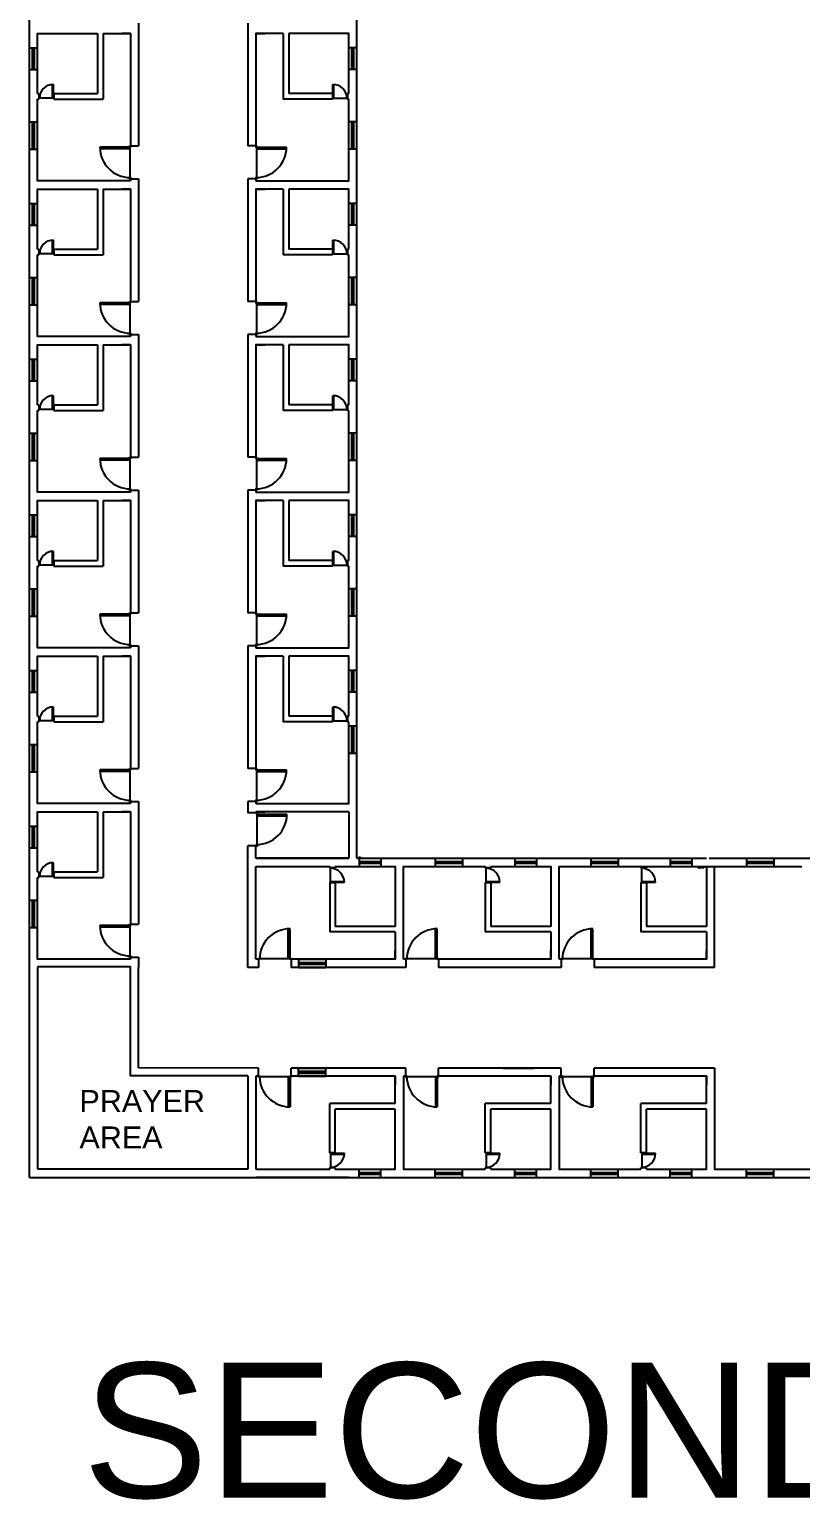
# Model space of a CAD drawing. Header units: inches. Extents: x 2900 to 18472, y 1216 to 4690.
# Drawn here: x 12370 to 13218, y 1216 to 2832 of the extents above; entities that cross this region are included whole.
import ezdxf

# ---------------------------------------------------------------- set-up
doc = ezdxf.new("R2010")
doc.units = ezdxf.units.IN
doc.header["$MEASUREMENT"] = 0
for name, color, linetype in [('Door', 32, 'Continuous'), ('Stairs', 3, 'Continuous'), ('Ventilator', 160, 'Continuous'), ('Windows', 10, 'Continuous')]:
    doc.layers.add(name, color=color, linetype=linetype)
doc.styles.get("Standard").update_dxf_attribs({"font": 'arial.ttf'})

msp = doc.modelspace()

# ---------------------------------------------------------------- linework, layer by layer
for p, q in [((12370.41, 1570.4378), (12370.41, 4570.8757)), ((12730.41, 2032), (12730.41, 4179.1055)), ((12445.41, 2827), (12445.41, 2761)), ((12451.41, 2827), (12451.41, 2755)), ((12481.41, 2827), (12471.8624, 2827)), ((12619.41, 2827), (12628.9576, 2827)), ((12649.41, 2827), (12649.41, 2755)), ((12655.41, 2827), (12655.41, 2761)), ((12379.41, 2761), (12380.8768, 2761)), ((12379.41, 2755), (12380.8768, 2755)), ((12380.8768, 2761), (12380.8768, 2755)), ((12397.41, 2761), (12445.41, 2761)), ((12397.41, 2761), (12397.41, 2755)), ((12397.41, 2755), (12451.41, 2755)), ((12703.41, 2755), (12649.41, 2755)), ((12703.41, 2761), (12655.41, 2761)), ((12703.41, 2761), (12703.41, 2755)), ((12721.41, 2761), (12719.9432, 2761)), ((12719.9432, 2761), (12719.9432, 2755)), ((12721.41, 2755), (12719.9432, 2755)), ((12481.41, 2703.494), (12490.41, 2703.494)), ((12619.41, 2703.494), (12610.41, 2703.494)), ((12481.41, 2667.494), (12490.41, 2667.494)), ((12619.41, 2667.494), (12610.41, 2667.494)), ((12445.41, 2656), (12445.41, 2590)), ((12451.41, 2656), (12451.41, 2584)), ((12481.41, 2656), (12471.8624, 2656)), ((12619.41, 2656), (12628.9576, 2656)), ((12649.41, 2656), (12649.41, 2584)), ((12655.41, 2656), (12655.41, 2590)), ((12379.41, 2590), (12380.8768, 2590)), ((12380.8768, 2590), (12380.8768, 2584)), ((12397.41, 2590), (12445.41, 2590)), ((12397.41, 2590), (12397.41, 2584)), ((12703.41, 2590), (12655.41, 2590)), ((12703.41, 2590), (12703.41, 2584)), ((12721.41, 2590), (12719.9432, 2590)), ((12719.9432, 2590), (12719.9432, 2584)), ((12379.41, 2584), (12380.8768, 2584)), ((12397.41, 2584), (12451.41, 2584)), ((12703.41, 2584), (12649.41, 2584)), ((12721.41, 2584), (12719.9432, 2584)), ((12481.41, 2532.494), (12490.41, 2532.494)), ((12619.41, 2532.494), (12610.41, 2532.494)), ((12481.41, 2496.494), (12490.41, 2496.494)), ((12619.41, 2496.494), (12610.41, 2496.494)), ((12445.41, 2485), (12445.41, 2419)), ((12451.41, 2485), (12451.41, 2413)), ((12481.41, 2485), (12471.8624, 2485)), ((12619.41, 2485), (12628.9576, 2485)), ((12649.41, 2485), (12649.41, 2413)), ((12655.41, 2485), (12655.41, 2419)), ((12379.41, 2419), (12380.8768, 2419)), ((12379.41, 2413), (12380.8768, 2413)), ((12380.8768, 2419), (12380.8768, 2413)), ((12397.41, 2419), (12445.41, 2419)), ((12397.41, 2419), (12397.41, 2413)), ((12397.41, 2413), (12451.41, 2413)), ((12703.41, 2413), (12649.41, 2413)), ((12703.41, 2419), (12655.41, 2419)), ((12703.41, 2419), (12703.41, 2413)), ((12721.41, 2419), (12719.9432, 2419)), ((12719.9432, 2419), (12719.9432, 2413)), ((12721.41, 2413), (12719.9432, 2413)), ((12481.41, 2361.494), (12490.41, 2361.494)), ((12619.41, 2361.494), (12610.41, 2361.494)), ((12445.41, 2314), (12445.41, 2248)), ((12451.41, 2314), (12451.41, 2242)), ((12481.41, 2314), (12471.8624, 2314)), ((12481.41, 2325.494), (12490.41, 2325.494)), ((12619.41, 2325.494), (12610.41, 2325.494)), ((12619.41, 2314), (12628.9576, 2314)), ((12649.41, 2314), (12649.41, 2242)), ((12655.41, 2314), (12655.41, 2248)), ((12379.41, 2248), (12380.8768, 2248)), ((12380.8768, 2248), (12380.8768, 2242)), ((12397.41, 2248), (12445.41, 2248)), ((12397.41, 2248), (12397.41, 2242)), ((12703.41, 2248), (12655.41, 2248)), ((12703.41, 2248), (12703.41, 2242)), ((12721.41, 2248), (12719.9432, 2248)), ((12719.9432, 2248), (12719.9432, 2242)), ((12379.41, 2242), (12380.8768, 2242)), ((12397.41, 2242), (12451.41, 2242)), ((12703.41, 2242), (12649.41, 2242)), ((12721.41, 2242), (12719.9432, 2242)), ((12481.41, 2190.494), (12490.41, 2190.494)), ((12619.41, 2190.494), (12610.41, 2190.494)), ((12481.41, 2154.494), (12490.41, 2154.494)), ((12619.41, 2154.494), (12610.41, 2154.494)), ((12445.41, 2143), (12445.41, 2077)), ((12451.41, 2143), (12451.41, 2071)), ((12481.41, 2143), (12471.8624, 2143)), ((12619.41, 2143), (12628.9576, 2143)), ((12649.41, 2143), (12649.41, 2071)), ((12655.41, 2143), (12655.41, 2077)), ((12379.41, 2077), (12380.8768, 2077)), ((12379.41, 2071), (12380.8768, 2071)), ((12380.8768, 2077), (12380.8768, 2071)), ((12397.41, 2077), (12445.41, 2077)), ((12397.41, 2077), (12397.41, 2071)), ((12397.41, 2071), (12451.41, 2071)), ((12703.41, 2071), (12649.41, 2071)), ((12703.41, 2077), (12655.41, 2077)), ((12703.41, 2077), (12703.41, 2071)), ((12721.41, 2077), (12719.9432, 2077)), ((12719.9432, 2077), (12719.9432, 2071)), ((12721.41, 2071), (12719.9432, 2071)), ((12481.41, 2019.494), (12490.41, 2019.494)), ((12619.41, 2019.494), (12610.41, 2019.494)), ((12730.41, 2015.9619), (12730.41, 2023)), ((12445.41, 1972), (12445.41, 1906)), ((12451.41, 1972), (12451.41, 1900)), ((12481.41, 1972), (12471.8624, 1972)), ((12481.41, 1983.494), (12490.41, 1983.494)), ((12619.41, 1983.494), (12610.41, 1983.494)), ((12619.41, 1970.778), (12610.41, 1970.778)), ((12619.41, 1972), (12628.9576, 1972)), ((12619.41, 1972), (12619.41, 1970.778)), ((12721.41, 1972), (12721.41, 1921)), ((12610.41, 1912), (12610.41, 1934.778)), ((12619.9153, 1934.778), (12610.41, 1934.778)), ((12619.41, 1921), (12619.41, 1934.778)), ((12379.41, 1906), (12380.8768, 1906)), ((12380.8768, 1906), (12380.8768, 1900)), ((12397.41, 1906), (12445.41, 1906)), ((12397.41, 1906), (12397.41, 1900)), ((12721.41, 1921), (12619.41, 1921)), ((12619.41, 1810), (12619.41, 1912)), ((12700.41, 1912), (12700.41, 1910.5332)), ((12706.41, 1910.5332), (12700.41, 1910.5332)), ((12706.41, 1912), (12706.41, 1910.5332)), ((12871.41, 1912), (12871.41, 1910.5332)), ((12877.41, 1910.5332), (12871.41, 1910.5332)), ((12877.41, 1912), (12877.41, 1910.5332)), ((13042.41, 1912), (13042.41, 1910.5332)), ((13048.41, 1910.5332), (13042.41, 1910.5332)), ((13048.41, 1912), (13048.41, 1910.5332)), ((13105.41, 1912), (13105.41, 1910.5332)), ((13111.41, 1910.5332), (13105.41, 1910.5332)), ((13111.41, 1912), (13219.41, 1912)), ((13111.41, 1912), (13111.41, 1910.5332)), ((12379.41, 1900), (12380.8768, 1900)), ((12397.41, 1900), (12451.41, 1900)), ((12700.41, 1894), (12700.41, 1840)), ((12706.41, 1894), (12700.41, 1894)), ((12706.41, 1894), (12706.41, 1846)), ((12871.41, 1894), (12871.41, 1840)), ((12877.41, 1894), (12871.41, 1894)), ((12877.41, 1894), (12877.41, 1846)), ((13042.41, 1894), (13042.41, 1840)), ((13048.41, 1894), (13042.41, 1894)), ((13048.41, 1894), (13048.41, 1846)), ((12481.41, 1848.494), (12490.41, 1848.494)), ((12772.41, 1846), (12706.41, 1846)), ((12943.41, 1846), (12877.41, 1846)), ((13114.41, 1846), (13048.41, 1846)), ((12772.41, 1840), (12700.41, 1840)), ((12943.41, 1840), (12871.41, 1840)), ((13114.41, 1840), (13042.41, 1840)), ((12481.41, 1812.494), (12490.41, 1812.494)), ((12622.1254, 1810), (12622.1254, 1801)), ((12658.1254, 1810), (12658.1254, 1801)), ((12772.41, 1810), (12772.41, 1819.5476)), ((12783.904, 1810), (12783.904, 1801)), ((12819.904, 1810), (12819.904, 1801)), ((12943.41, 1810), (12943.41, 1819.5476)), ((12954.904, 1810), (12954.904, 1801)), ((12954.904, 1810), (12954.904, 1801)), ((12990.904, 1810), (12990.904, 1801)), ((13114.41, 1810), (13114.41, 1819.5476)), ((12379.41, 1801.8757), (12379.41, 1579.8757)), ((12619.41, 1681.4378), (12619.41, 1579.4378)), ((12622.1254, 1681.4378), (12622.1254, 1690.4378)), ((12658.1254, 1681.4378), (12658.1254, 1690.4378)), ((12772.41, 1681.4378), (12772.41, 1671.8903)), ((12783.904, 1681.4378), (12783.904, 1690.4378)), ((12819.904, 1681.4378), (12819.904, 1690.4378)), ((12890.9111, 1690.4378), (12925.201, 1690.4378)), ((12943.41, 1681.4378), (12943.41, 1671.8903)), ((12954.904, 1681.4378), (12954.904, 1690.4378)), ((12990.904, 1681.4378), (12990.904, 1690.4378)), ((13114.41, 1681.4378), (13114.41, 1671.8903)), ((12772.41, 1651.4378), (12700.41, 1651.4378)), ((12700.41, 1597.4378), (12700.41, 1651.4378)), ((12943.41, 1651.4378), (12871.41, 1651.4378)), ((12871.41, 1597.4378), (12871.41, 1651.4378)), ((13114.41, 1651.4378), (13042.41, 1651.4378)), ((13042.41, 1597.4378), (13042.41, 1651.4378)), ((12772.41, 1645.4378), (12706.41, 1645.4378)), ((12706.41, 1597.4378), (12706.41, 1645.4378)), ((12943.41, 1645.4378), (12877.41, 1645.4378)), ((12877.41, 1597.4378), (12877.41, 1645.4378)), ((13114.41, 1645.4378), (13048.41, 1645.4378)), ((13048.41, 1597.4378), (13048.41, 1645.4378)), ((12706.41, 1597.4378), (12700.41, 1597.4378)), ((12877.41, 1597.4378), (12871.41, 1597.4378)), ((13048.41, 1597.4378), (13042.41, 1597.4378)), ((12379.41, 1579.8757), (12610.41, 1579.8757)), ((12721.41, 1570.4378), (12619.41, 1570.4378)), ((12700.41, 1579.4378), (12700.41, 1580.9046)), ((12706.41, 1580.9046), (12700.41, 1580.9046)), ((12706.41, 1579.4378), (12706.41, 1580.9046)), ((12871.41, 1579.4378), (12871.41, 1580.9046)), ((12877.41, 1580.9046), (12871.41, 1580.9046)), ((12877.41, 1579.4378), (12877.41, 1580.9046)), ((13042.41, 1579.4378), (13042.41, 1580.9046)), ((13048.41, 1580.9046), (13042.41, 1580.9046)), ((13048.41, 1579.4378), (13048.41, 1580.9046)), ((13123.41, 1579.4378), (13235.6475, 1579.4378))]:
    msp.add_line(p, q)
for points in [[(12370.41, 2827), (12370.41, 2998)], [(12730.41, 2827), (12730.41, 2998)], [(12370.41, 2656), (12370.41, 2827)], [(12379.41, 2761), (12379.41, 2827), (12409.41, 2827)], [(12379.41, 2827), (12445.41, 2827)], [(12405.9552, 2827), (12409.41, 2827)], [(12451.41, 2827), (12481.41, 2827)], [(12471.8624, 2827), (12481.41, 2827), (12481.41, 2755)], [(12490.41, 2838.494), (12490.41, 2827)], [(12490.41, 2827), (12490.41, 2703.494)], [(12610.41, 2838.494), (12610.41, 2827)], [(12610.41, 2827), (12610.41, 2703.494)], [(12649.41, 2827), (12619.41, 2827)], [(12628.9576, 2827), (12619.41, 2827), (12619.41, 2755)], [(12721.41, 2827), (12655.41, 2827)], [(12721.41, 2761), (12721.41, 2827), (12691.41, 2827)], [(12694.8648, 2827), (12691.41, 2827)], [(12730.41, 2656), (12730.41, 2827)], [(12481.41, 2665), (12379.41, 2665), (12379.41, 2755)], [(12481.41, 2755), (12481.41, 2702.2721)], [(12619.41, 2665), (12721.41, 2665), (12721.41, 2755)], [(12619.41, 2755), (12619.41, 2702.2721)], [(12481.41, 2668.6953), (12481.41, 2665)], [(12490.41, 2667.494), (12490.41, 2656)], [(12610.41, 2667.494), (12610.41, 2656)], [(12619.41, 2668.6953), (12619.41, 2665)], [(12370.41, 2485), (12370.41, 2656)], [(12379.41, 2590), (12379.41, 2656), (12409.41, 2656)], [(12379.41, 2656), (12445.41, 2656)], [(12405.9552, 2656), (12409.41, 2656)], [(12451.41, 2656), (12481.41, 2656)], [(12471.8624, 2656), (12481.41, 2656), (12481.41, 2584)], [(12490.41, 2656), (12490.41, 2532.494)], [(12610.41, 2656), (12610.41, 2532.494)], [(12649.41, 2656), (12619.41, 2656)], [(12628.9576, 2656), (12619.41, 2656), (12619.41, 2584)], [(12721.41, 2656), (12655.41, 2656)], [(12721.41, 2590), (12721.41, 2656), (12691.41, 2656)], [(12694.8648, 2656), (12691.41, 2656)], [(12730.41, 2485), (12730.41, 2656)], [(12481.41, 2494), (12379.41, 2494), (12379.41, 2584)], [(12481.41, 2584), (12481.41, 2531.2721)], [(12619.41, 2494), (12721.41, 2494), (12721.41, 2584)], [(12619.41, 2584), (12619.41, 2531.2721)], [(12481.41, 2497.6953), (12481.41, 2494)], [(12490.41, 2496.494), (12490.41, 2485)], [(12610.41, 2496.494), (12610.41, 2485)], [(12619.41, 2497.6953), (12619.41, 2494)], [(12370.41, 2314), (12370.41, 2485)], [(12379.41, 2419), (12379.41, 2485), (12409.41, 2485)], [(12379.41, 2485), (12445.41, 2485)], [(12405.9552, 2485), (12409.41, 2485)], [(12451.41, 2485), (12481.41, 2485)], [(12471.8624, 2485), (12481.41, 2485), (12481.41, 2413)], [(12490.41, 2485), (12490.41, 2361.494)], [(12610.41, 2485), (12610.41, 2361.494)], [(12649.41, 2485), (12619.41, 2485)], [(12628.9576, 2485), (12619.41, 2485), (12619.41, 2413)], [(12721.41, 2485), (12655.41, 2485)], [(12721.41, 2419), (12721.41, 2485), (12691.41, 2485)], [(12694.8648, 2485), (12691.41, 2485)], [(12730.41, 2314), (12730.41, 2485)], [(12481.41, 2323), (12379.41, 2323), (12379.41, 2413)], [(12481.41, 2413), (12481.41, 2360.2721)], [(12619.41, 2323), (12721.41, 2323), (12721.41, 2413)], [(12619.41, 2413), (12619.41, 2360.2721)], [(12481.41, 2326.6953), (12481.41, 2323)], [(12619.41, 2326.6953), (12619.41, 2323)], [(12370.41, 2143), (12370.41, 2314)], [(12379.41, 2248), (12379.41, 2314), (12409.41, 2314)], [(12379.41, 2314), (12445.41, 2314)], [(12405.9552, 2314), (12409.41, 2314)], [(12451.41, 2314), (12481.41, 2314)], [(12471.8624, 2314), (12481.41, 2314), (12481.41, 2242)], [(12490.41, 2325.494), (12490.41, 2314)], [(12490.41, 2314), (12490.41, 2190.494)], [(12610.41, 2325.494), (12610.41, 2314)], [(12610.41, 2314), (12610.41, 2190.494)], [(12649.41, 2314), (12619.41, 2314)], [(12628.9576, 2314), (12619.41, 2314), (12619.41, 2242)], [(12721.41, 2314), (12655.41, 2314)], [(12721.41, 2248), (12721.41, 2314), (12691.41, 2314)], [(12694.8648, 2314), (12691.41, 2314)], [(12730.41, 2143), (12730.41, 2314)], [(12481.41, 2152), (12379.41, 2152), (12379.41, 2242)], [(12481.41, 2242), (12481.41, 2189.2721)], [(12619.41, 2152), (12721.41, 2152), (12721.41, 2242)], [(12619.41, 2242), (12619.41, 2189.2721)], [(12481.41, 2155.6953), (12481.41, 2152)], [(12490.41, 2154.494), (12490.41, 2143)], [(12610.41, 2154.494), (12610.41, 2143)], [(12619.41, 2155.6953), (12619.41, 2152)], [(12370.41, 1972), (12370.41, 2143)], [(12379.41, 2077), (12379.41, 2143), (12409.41, 2143)], [(12379.41, 2143), (12445.41, 2143)], [(12405.9552, 2143), (12409.41, 2143)], [(12451.41, 2143), (12481.41, 2143)], [(12471.8624, 2143), (12481.41, 2143), (12481.41, 2071)], [(12490.41, 2143), (12490.41, 2019.494)], [(12610.41, 2143), (12610.41, 2019.494)], [(12649.41, 2143), (12619.41, 2143)], [(12628.9576, 2143), (12619.41, 2143), (12619.41, 2071)], [(12721.41, 2143), (12655.41, 2143)], [(12721.41, 2077), (12721.41, 2143), (12691.41, 2143)], [(12694.8648, 2143), (12691.41, 2143)], [(12730.41, 2032), (12730.41, 2143)], [(12481.41, 1981), (12379.41, 1981), (12379.41, 2071)], [(12481.41, 2071), (12481.41, 2018.2721)], [(12619.41, 1981), (12721.41, 1981), (12721.41, 2071)], [(12619.41, 2071), (12619.41, 2018.2721)], [(12730.41, 1921), (12730.41, 2032)], [(12370.41, 1801), (12370.41, 1972)], [(12379.41, 1906), (12379.41, 1972), (12409.41, 1972)], [(12379.41, 1972), (12445.41, 1972)], [(12405.9552, 1972), (12409.41, 1972)], [(12451.41, 1972), (12481.41, 1972)], [(12471.8624, 1972), (12481.41, 1972), (12481.41, 1900)], [(12481.41, 1984.6953), (12481.41, 1981)], [(12490.41, 1983.494), (12490.41, 1972)], [(12490.41, 1972), (12490.41, 1848.494)], [(12610.41, 1983.494), (12610.41, 1970.778)], [(12619.41, 1984.6953), (12619.41, 1981)], [(12721.41, 1972), (12619.41, 1972)], [(12649.41, 1972), (12619.41, 1972)], [(12694.8648, 1972), (12691.41, 1972)], [(12610.41, 1801), (12610.41, 1912)], [(12619.41, 1921), (12721.41, 1921)], [(12619.41, 1912), (12700.41, 1912)], [(12706.41, 1912), (12772.41, 1912), (12772.41, 1882)], [(12734.1053, 1921), (12730.41, 1921)], [(12730.41, 1921), (12772.41, 1921)], [(12772.41, 1921), (12943.41, 1921)], [(12772.41, 1912), (12772.41, 1846)], [(12781.41, 1810), (12781.41, 1912), (12871.41, 1912)], [(12877.41, 1912), (12943.41, 1912), (12943.41, 1882)], [(12943.41, 1921), (13114.41, 1921)], [(12943.41, 1912), (12943.41, 1846)], [(12952.41, 1810), (12952.41, 1912), (13042.41, 1912)], [(12952.41, 1810), (12952.41, 1912), (13042.41, 1912)], [(13048.41, 1912), (13114.41, 1912), (13114.41, 1882)], [(13114.41, 1912), (13114.41, 1846)], [(13114.41, 1912), (13216.41, 1912)], [(13117.41, 1921), (13429.41, 1921)], [(13123.41, 1801), (13123.41, 1912), (13213.41, 1912)], [(12481.41, 1810), (12379.41, 1810), (12379.41, 1900)], [(12481.41, 1900), (12481.41, 1847.2721)], [(12772.41, 1885.4548), (12772.41, 1882)], [(12943.41, 1885.4548), (12943.41, 1882)], [(13114.41, 1885.4548), (13114.41, 1882)], [(12772.41, 1840), (12772.41, 1810)], [(12943.41, 1840), (12943.41, 1810)], [(13114.41, 1840), (13114.41, 1810)], [(12481.41, 1813.6953), (12481.41, 1810)], [(12490.41, 1812.494), (12490.41, 1801)], [(12622.1254, 1810), (12619.41, 1810)], [(12700.41, 1810), (12658.1254, 1810)], [(12772.41, 1819.5476), (12772.41, 1810), (12700.41, 1810)], [(12785.1053, 1810), (12781.41, 1810)], [(12871.41, 1810), (12818.6821, 1810)], [(12943.41, 1819.5476), (12943.41, 1810), (12871.41, 1810)], [(12956.1053, 1810), (12952.41, 1810)], [(12956.1053, 1810), (12952.41, 1810)], [(13042.41, 1810), (12989.6821, 1810)], [(13114.41, 1819.5476), (13114.41, 1810), (13042.41, 1810)], [(12610.41, 1681.8757), (12481.41, 1681.8757), (12481.41, 1801.8757), (12379.41, 1801.8757)], [(12490.41, 1690.8757), (12490.41, 1801)], [(12622.1254, 1801), (12610.41, 1801)], [(12772.41, 1801), (12658.1254, 1801)], [(12783.904, 1801), (12772.41, 1801)], [(12943.41, 1801), (12819.904, 1801)], [(12954.904, 1801), (12943.41, 1801)], [(13114.41, 1801), (12990.904, 1801)], [(13123.41, 1801), (13114.41, 1801)], [(12622.1254, 1690.4378), (12490.41, 1690.8757)], [(12610.41, 1681.8757), (12610.41, 1579.4378)], [(12622.1254, 1681.4378), (12619.41, 1681.4378)], [(12772.41, 1690.4378), (12658.1254, 1690.4378)], [(12700.41, 1681.4378), (12658.1254, 1681.4378)], [(12772.41, 1671.8903), (12772.41, 1681.4378), (12700.41, 1681.4378)], [(12783.904, 1690.4378), (12772.41, 1690.4378)], [(12772.41, 1651.4378), (12772.41, 1681.4378)], [(12781.41, 1681.4378), (12781.41, 1579.4378), (12871.41, 1579.4378)], [(12785.1053, 1681.4378), (12781.41, 1681.4378)], [(12871.41, 1681.4378), (12818.6821, 1681.4378)], [(12943.41, 1690.4378), (12819.904, 1690.4378)], [(12943.41, 1671.8903), (12943.41, 1681.4378), (12871.41, 1681.4378)], [(12954.904, 1690.4378), (12943.41, 1690.4378)], [(12943.41, 1651.4378), (12943.41, 1681.4378)], [(12952.41, 1681.4378), (12952.41, 1579.4378), (13042.41, 1579.4378)], [(12956.1053, 1681.4378), (12952.41, 1681.4378)], [(13042.41, 1681.4378), (12989.6821, 1681.4378)], [(13114.41, 1690.4378), (12990.904, 1690.4378)], [(13123.41, 1690.4378), (12990.904, 1690.4378)], [(13114.41, 1671.8903), (13114.41, 1681.4378), (13042.41, 1681.4378)], [(13114.41, 1651.4378), (13114.41, 1681.4378)], [(13123.41, 1690.4378), (13123.41, 1579.4378), (13213.41, 1579.4378)], [(12772.41, 1579.4378), (12772.41, 1645.4378)], [(12943.41, 1579.4378), (12943.41, 1645.4378)], [(13114.41, 1579.4378), (13114.41, 1645.4378)], [(12706.41, 1579.4378), (12772.41, 1579.4378), (12772.41, 1609.4378)], [(12772.41, 1605.983), (12772.41, 1609.4378)], [(12877.41, 1579.4378), (12943.41, 1579.4378), (12943.41, 1609.4378)], [(12943.41, 1605.983), (12943.41, 1609.4378)], [(13048.41, 1579.4378), (13114.41, 1579.4378), (13114.41, 1609.4378)], [(13114.41, 1605.983), (13114.41, 1609.4378)], [(12370.41, 1570.4378), (12772.41, 1570.4378)], [(12619.41, 1579.4378), (12700.41, 1579.4378)], [(12772.41, 1570.4378), (12943.41, 1570.4378)], [(12943.41, 1570.4378), (13114.41, 1570.4378)], [(13114.41, 1570.4378), (13415.4127, 1570.4378)]]:
    msp.add_lwpolyline(points)
at = {"layer": 'Door'}
for p, q in [((12395.9303, 2755.9093), (12395.9303, 2771.0975)), ((12396.8488, 2755.9093), (12396.8488, 2771.0975)), ((12703.9712, 2755.9093), (12703.9712, 2771.0975)), ((12704.8897, 2755.9093), (12704.8897, 2771.0975)), ((12396.8488, 2755.9093), (12381.438, 2755.9093)), ((12703.9712, 2755.9093), (12719.382, 2755.9093)), ((12480.9047, 2702.2721), (12447.8333, 2702.2721)), ((12480.9047, 2700.2721), (12447.8333, 2700.2721)), ((12480.9047, 2702.2721), (12480.9047, 2668.716)), ((12619.9153, 2702.2721), (12652.9867, 2702.2721)), ((12619.9153, 2702.2721), (12619.9153, 2668.716)), ((12619.9153, 2700.2721), (12652.9867, 2700.2721)), ((12396.8488, 2584.9093), (12381.438, 2584.9093)), ((12395.9303, 2584.9093), (12395.9303, 2600.0975)), ((12396.8488, 2584.9093), (12396.8488, 2600.0975)), ((12703.9712, 2584.9093), (12703.9712, 2600.0975)), ((12703.9712, 2584.9093), (12719.382, 2584.9093)), ((12704.8897, 2584.9093), (12704.8897, 2600.0975)), ((12480.9047, 2531.2721), (12447.8333, 2531.2721)), ((12480.9047, 2529.2721), (12447.8333, 2529.2721)), ((12480.9047, 2531.2721), (12480.9047, 2497.716)), ((12619.9153, 2531.2721), (12652.9867, 2531.2721)), ((12619.9153, 2531.2721), (12619.9153, 2497.716)), ((12619.9153, 2529.2721), (12652.9867, 2529.2721)), ((12395.9303, 2413.9093), (12395.9303, 2429.0975)), ((12396.8488, 2413.9093), (12396.8488, 2429.0975)), ((12703.9712, 2413.9093), (12703.9712, 2429.0975)), ((12704.8897, 2413.9093), (12704.8897, 2429.0975)), ((12396.8488, 2413.9093), (12381.438, 2413.9093)), ((12703.9712, 2413.9093), (12719.382, 2413.9093)), ((12480.9047, 2360.2721), (12447.8333, 2360.2721)), ((12480.9047, 2358.2721), (12447.8333, 2358.2721)), ((12480.9047, 2360.2721), (12480.9047, 2326.716)), ((12619.9153, 2360.2721), (12652.9867, 2360.2721)), ((12619.9153, 2360.2721), (12619.9153, 2326.716)), ((12619.9153, 2358.2721), (12652.9867, 2358.2721)), ((12395.9303, 2242.9093), (12395.9303, 2258.0975)), ((12396.8488, 2242.9093), (12396.8488, 2258.0975)), ((12703.9712, 2242.9093), (12703.9712, 2258.0975)), ((12704.8897, 2242.9093), (12704.8897, 2258.0975)), ((12396.8488, 2242.9093), (12381.438, 2242.9093)), ((12703.9712, 2242.9093), (12719.382, 2242.9093)), ((12480.9047, 2189.2721), (12447.8333, 2189.2721)), ((12480.9047, 2187.2721), (12447.8333, 2187.2721)), ((12480.9047, 2189.2721), (12480.9047, 2155.716)), ((12619.9153, 2189.2721), (12652.9867, 2189.2721)), ((12619.9153, 2189.2721), (12619.9153, 2155.716)), ((12619.9153, 2187.2721), (12652.9867, 2187.2721)), ((12395.9303, 2071.9093), (12395.9303, 2087.0975)), ((12396.8488, 2071.9093), (12396.8488, 2087.0975)), ((12703.9712, 2071.9093), (12703.9712, 2087.0975)), ((12704.8897, 2071.9093), (12704.8897, 2087.0975)), ((12396.8488, 2071.9093), (12381.438, 2071.9093)), ((12703.9712, 2071.9093), (12719.382, 2071.9093)), ((12480.9047, 2018.2721), (12447.8333, 2018.2721)), ((12480.9047, 2016.2721), (12447.8333, 2016.2721)), ((12480.9047, 2018.2721), (12480.9047, 1984.716)), ((12619.9153, 2018.2721), (12652.9867, 2018.2721)), ((12619.9153, 2018.2721), (12619.9153, 1984.716)), ((12619.9153, 2016.2721), (12652.9867, 2016.2721)), ((12620.4206, 1969.5561), (12653.492, 1969.5561)), ((12620.4206, 1969.5561), (12620.4206, 1936)), ((12620.4206, 1967.5561), (12653.492, 1967.5561)), ((12395.9303, 1900.9093), (12395.9303, 1916.0975)), ((12396.8488, 1900.9093), (12396.8488, 1916.0975)), ((12701.3193, 1894.5612), (12701.3193, 1909.972)), ((12872.3193, 1894.5612), (12872.3193, 1909.972)), ((12952.41, 1912), (13188.3719, 1912)), ((13043.3193, 1894.5612), (13043.3193, 1909.972)), ((12396.8488, 1900.9093), (12381.438, 1900.9093)), ((12701.3193, 1895.4797), (12716.5075, 1895.4797)), ((12701.3193, 1894.5612), (12716.5075, 1894.5612)), ((12872.3193, 1895.4797), (12887.5075, 1895.4797)), ((12872.3193, 1894.5612), (12887.5075, 1894.5612)), ((13043.3193, 1895.4797), (13058.5075, 1895.4797)), ((13043.3193, 1894.5612), (13058.5075, 1894.5612)), ((12480.9047, 1847.2721), (12447.8333, 1847.2721)), ((12480.9047, 1845.2721), (12447.8333, 1845.2721)), ((12480.9047, 1847.2721), (12480.9047, 1813.716)), ((12654.9035, 1810.5053), (12654.9035, 1843.5767)), ((12656.9035, 1810.5053), (12656.9035, 1843.5767)), ((12816.6821, 1810.5053), (12816.6821, 1843.5767)), ((12818.6821, 1810.5053), (12818.6821, 1843.5767)), ((12987.6821, 1810.5053), (12987.6821, 1843.5767)), ((12989.6821, 1810.5053), (12989.6821, 1843.5767)), ((12656.9035, 1810.5053), (12623.3474, 1810.5053)), ((12818.6821, 1810.5053), (12785.126, 1810.5053)), ((12989.6821, 1810.5053), (12956.126, 1810.5053)), ((12656.9035, 1680.9325), (12623.3474, 1680.9325)), ((12654.9035, 1680.9325), (12654.9035, 1647.8611)), ((12656.9035, 1680.9325), (12656.9035, 1647.8611)), ((12818.6821, 1680.9325), (12785.126, 1680.9325)), ((12816.6821, 1680.9325), (12816.6821, 1647.8611)), ((12818.6821, 1680.9325), (12818.6821, 1647.8611)), ((12989.6821, 1680.9325), (12956.126, 1680.9325)), ((12987.6821, 1680.9325), (12987.6821, 1647.8611)), ((12989.6821, 1680.9325), (12989.6821, 1647.8611)), ((12701.3193, 1596.8767), (12716.5075, 1596.8767)), ((12701.3193, 1596.8767), (12701.3193, 1581.4658)), ((12701.3193, 1595.9581), (12716.5075, 1595.9581)), ((12872.3193, 1596.8767), (12887.5075, 1596.8767)), ((12872.3193, 1596.8767), (12872.3193, 1581.4658)), ((12872.3193, 1595.9581), (12887.5075, 1595.9581)), ((13043.3193, 1596.8767), (13058.5075, 1596.8767)), ((13043.3193, 1596.8767), (13043.3193, 1581.4658)), ((13043.3193, 1595.9581), (13058.5075, 1595.9581))]:
    msp.add_line(p, q, dxfattribs=at)
for points in [[(12381.438, 2756.1413), (12381.438, 2755.6772), (12380.8768, 2755.6772), (12380.8768, 2756.1413)], [(12397.41, 2756.1413), (12397.41, 2755.6772), (12396.8488, 2755.6772), (12396.8488, 2756.1413)], [(12703.41, 2756.1413), (12703.41, 2755.6772), (12703.9712, 2755.6772), (12703.9712, 2756.1413)], [(12719.382, 2756.1413), (12719.382, 2755.6772), (12719.9432, 2755.6772), (12719.9432, 2756.1413)], [(12480.3994, 2703.494), (12481.41, 2703.494), (12481.41, 2702.2721), (12480.3994, 2702.2721)], [(12620.4206, 2703.494), (12619.41, 2703.494), (12619.41, 2702.2721), (12620.4206, 2702.2721)], [(12480.3994, 2668.716), (12481.41, 2668.716), (12481.41, 2667.494), (12480.3994, 2667.494)], [(12620.4206, 2668.716), (12619.41, 2668.716), (12619.41, 2667.494), (12620.4206, 2667.494)], [(12381.438, 2585.1413), (12381.438, 2584.6772), (12380.8768, 2584.6772), (12380.8768, 2585.1413)], [(12397.41, 2585.1413), (12397.41, 2584.6772), (12396.8488, 2584.6772), (12396.8488, 2585.1413)], [(12703.41, 2585.1413), (12703.41, 2584.6772), (12703.9712, 2584.6772), (12703.9712, 2585.1413)], [(12719.382, 2585.1413), (12719.382, 2584.6772), (12719.9432, 2584.6772), (12719.9432, 2585.1413)], [(12480.3994, 2532.494), (12481.41, 2532.494), (12481.41, 2531.2721), (12480.3994, 2531.2721)], [(12620.4206, 2532.494), (12619.41, 2532.494), (12619.41, 2531.2721), (12620.4206, 2531.2721)], [(12480.3994, 2497.716), (12481.41, 2497.716), (12481.41, 2496.494), (12480.3994, 2496.494)], [(12620.4206, 2497.716), (12619.41, 2497.716), (12619.41, 2496.494), (12620.4206, 2496.494)], [(12381.438, 2414.1413), (12381.438, 2413.6772), (12380.8768, 2413.6772), (12380.8768, 2414.1413)], [(12397.41, 2414.1413), (12397.41, 2413.6772), (12396.8488, 2413.6772), (12396.8488, 2414.1413)], [(12703.41, 2414.1413), (12703.41, 2413.6772), (12703.9712, 2413.6772), (12703.9712, 2414.1413)], [(12719.382, 2414.1413), (12719.382, 2413.6772), (12719.9432, 2413.6772), (12719.9432, 2414.1413)], [(12480.3994, 2361.494), (12481.41, 2361.494), (12481.41, 2360.2721), (12480.3994, 2360.2721)], [(12620.4206, 2361.494), (12619.41, 2361.494), (12619.41, 2360.2721), (12620.4206, 2360.2721)], [(12480.3994, 2326.716), (12481.41, 2326.716), (12481.41, 2325.494), (12480.3994, 2325.494)], [(12620.4206, 2326.716), (12619.41, 2326.716), (12619.41, 2325.494), (12620.4206, 2325.494)], [(12381.438, 2243.1413), (12381.438, 2242.6772), (12380.8768, 2242.6772), (12380.8768, 2243.1413)], [(12397.41, 2243.1413), (12397.41, 2242.6772), (12396.8488, 2242.6772), (12396.8488, 2243.1413)], [(12703.41, 2243.1413), (12703.41, 2242.6772), (12703.9712, 2242.6772), (12703.9712, 2243.1413)], [(12719.382, 2243.1413), (12719.382, 2242.6772), (12719.9432, 2242.6772), (12719.9432, 2243.1413)], [(12480.3994, 2190.494), (12481.41, 2190.494), (12481.41, 2189.2721), (12480.3994, 2189.2721)], [(12620.4206, 2190.494), (12619.41, 2190.494), (12619.41, 2189.2721), (12620.4206, 2189.2721)], [(12480.3994, 2155.716), (12481.41, 2155.716), (12481.41, 2154.494), (12480.3994, 2154.494)], [(12620.4206, 2155.716), (12619.41, 2155.716), (12619.41, 2154.494), (12620.4206, 2154.494)], [(12381.438, 2072.1413), (12381.438, 2071.6772), (12380.8768, 2071.6772), (12380.8768, 2072.1413)], [(12397.41, 2072.1413), (12397.41, 2071.6772), (12396.8488, 2071.6772), (12396.8488, 2072.1413)], [(12703.41, 2072.1413), (12703.41, 2071.6772), (12703.9712, 2071.6772), (12703.9712, 2072.1413)], [(12719.382, 2072.1413), (12719.382, 2071.6772), (12719.9432, 2071.6772), (12719.9432, 2072.1413)], [(12480.3994, 2019.494), (12481.41, 2019.494), (12481.41, 2018.2721), (12480.3994, 2018.2721)], [(12620.4206, 2019.494), (12619.41, 2019.494), (12619.41, 2018.2721), (12620.4206, 2018.2721)], [(12480.3994, 1984.716), (12481.41, 1984.716), (12481.41, 1983.494), (12480.3994, 1983.494)], [(12620.4206, 1984.716), (12619.41, 1984.716), (12619.41, 1983.494), (12620.4206, 1983.494)], [(12620.9259, 1970.778), (12619.9153, 1970.778), (12619.9153, 1969.5561), (12620.9259, 1969.5561)], [(12620.9259, 1936), (12619.9153, 1936), (12619.9153, 1934.778), (12620.9259, 1934.778)], [(12734.126, 1922.0106), (12734.126, 1921), (12732.904, 1921), (12732.904, 1922.0106)], [(12701.5513, 1909.972), (12701.0872, 1909.972), (12701.0872, 1910.5332), (12701.5513, 1910.5332)], [(12872.5513, 1909.972), (12872.0872, 1909.972), (12872.0872, 1910.5332), (12872.5513, 1910.5332)], [(13043.5513, 1909.972), (13043.0872, 1909.972), (13043.0872, 1910.5332), (13043.5513, 1910.5332)], [(13106.5513, 1909.972), (13106.0872, 1909.972), (13106.0872, 1910.5332), (13106.5513, 1910.5332)], [(12381.438, 1901.1413), (12381.438, 1900.6772), (12380.8768, 1900.6772), (12380.8768, 1901.1413)], [(12397.41, 1901.1413), (12397.41, 1900.6772), (12396.8488, 1900.6772), (12396.8488, 1901.1413)], [(12701.5513, 1894), (12701.0872, 1894), (12701.0872, 1894.5612), (12701.5513, 1894.5612)], [(12872.5513, 1894), (12872.0872, 1894), (12872.0872, 1894.5612), (12872.5513, 1894.5612)], [(13043.5513, 1894), (13043.0872, 1894), (13043.0872, 1894.5612), (13043.5513, 1894.5612)], [(12480.3994, 1848.494), (12481.41, 1848.494), (12481.41, 1847.2721), (12480.3994, 1847.2721)], [(12480.3994, 1813.716), (12481.41, 1813.716), (12481.41, 1812.494), (12480.3994, 1812.494)], [(12622.1254, 1811.0106), (12622.1254, 1810), (12623.3474, 1810), (12623.3474, 1811.0106)], [(12658.1254, 1811.0106), (12658.1254, 1810), (12656.9035, 1810), (12656.9035, 1811.0106)], [(12785.126, 1811.0106), (12785.126, 1810), (12783.904, 1810), (12783.904, 1811.0106)], [(12819.904, 1811.0106), (12819.904, 1810), (12818.6821, 1810), (12818.6821, 1811.0106)], [(12956.126, 1811.0106), (12956.126, 1810), (12954.904, 1810), (12954.904, 1811.0106)], [(12956.126, 1811.0106), (12956.126, 1810), (12954.904, 1810), (12954.904, 1811.0106)], [(12990.904, 1811.0106), (12990.904, 1810), (12989.6821, 1810), (12989.6821, 1811.0106)], [(12622.1254, 1680.4272), (12622.1254, 1681.4378), (12623.3474, 1681.4378), (12623.3474, 1680.4272)], [(12658.1254, 1680.4272), (12658.1254, 1681.4378), (12656.9035, 1681.4378), (12656.9035, 1680.4272)], [(12785.126, 1680.4272), (12785.126, 1681.4378), (12783.904, 1681.4378), (12783.904, 1680.4272)], [(12819.904, 1680.4272), (12819.904, 1681.4378), (12818.6821, 1681.4378), (12818.6821, 1680.4272)], [(12956.126, 1680.4272), (12956.126, 1681.4378), (12954.904, 1681.4378), (12954.904, 1680.4272)], [(12990.904, 1680.4272), (12990.904, 1681.4378), (12989.6821, 1681.4378), (12989.6821, 1680.4272)], [(12701.5513, 1597.4378), (12701.0872, 1597.4378), (12701.0872, 1596.8767), (12701.5513, 1596.8767)], [(12872.5513, 1597.4378), (12872.0872, 1597.4378), (12872.0872, 1596.8767), (12872.5513, 1596.8767)], [(13043.5513, 1597.4378), (13043.0872, 1597.4378), (13043.0872, 1596.8767), (13043.5513, 1596.8767)], [(12701.5513, 1581.4658), (12701.0872, 1581.4658), (12701.0872, 1580.9046), (12701.5513, 1580.9046)], [(12872.5513, 1581.4658), (12872.0872, 1581.4658), (12872.0872, 1580.9046), (12872.5513, 1580.9046)], [(13043.5513, 1581.4658), (13043.0872, 1581.4658), (13043.0872, 1580.9046), (13043.5513, 1580.9046)]]:
    msp.add_lwpolyline(points, close=True, dxfattribs=at)
for centre, radius, start, end in [((12396.8488, 2755.6772), 15.4203, 90, 180), ((12703.9712, 2755.6772), 15.4203, 0, 90), ((12481.41, 2702.2721), 33.5767, 180, 270), ((12619.41, 2702.2721), 33.5767, 270, 0), ((12396.8488, 2584.6772), 15.4203, 90, 180), ((12703.9712, 2584.6772), 15.4203, 0, 90), ((12481.41, 2531.2721), 33.5767, 180, 270), ((12619.41, 2531.2721), 33.5767, 270, 0), ((12396.8488, 2413.6772), 15.4203, 90, 180), ((12703.9712, 2413.6772), 15.4203, 0, 90), ((12481.41, 2360.2721), 33.5767, 180, 270), ((12619.41, 2360.2721), 33.5767, 270, 0), ((12396.8488, 2242.6772), 15.4203, 90, 180), ((12703.9712, 2242.6772), 15.4203, 0, 90), ((12481.41, 2189.2721), 33.5767, 180, 270), ((12619.41, 2189.2721), 33.5767, 270, 0), ((12396.8488, 2071.6772), 15.4203, 90, 180), ((12703.9712, 2071.6772), 15.4203, 0, 90), ((12481.41, 2018.2721), 33.5767, 180, 270), ((12619.41, 2018.2721), 33.5767, 270, 0), ((12619.9153, 1969.5561), 33.5767, 270, 0), ((12396.8488, 1900.6772), 15.4203, 90, 180), ((12701.0872, 1894.5612), 15.4203, 0, 90), ((12872.0872, 1894.5612), 15.4203, 0, 90), ((13043.0872, 1894.5612), 15.4203, 0, 90), ((12481.41, 1847.2721), 33.5767, 180, 270), ((12656.9035, 1810), 33.5767, 90, 180), ((12818.6821, 1810), 33.5767, 90, 180), ((12989.6821, 1810), 33.5767, 90, 180), ((12656.9035, 1681.4378), 33.5767, 180, 270), ((12818.6821, 1681.4378), 33.5767, 180, 270), ((12989.6821, 1681.4378), 33.5767, 180, 270), ((12701.0872, 1596.8767), 15.4203, 270, 0), ((12872.0872, 1596.8767), 15.4203, 270, 0), ((13043.0872, 1596.8767), 15.4203, 270, 0)]:
    msp.add_arc(centre, radius, start, end, dxfattribs=at)
at = {"layer": 'Stairs'}
msp.add_line((13108.41, 1912), (13188.3719, 1912), dxfattribs=at)
at = {"layer": 'Ventilator'}
for p, q in [((12370.41, 2729.9619), (12379.41, 2729.9619)), ((12370.41, 2699.9619), (12370.41, 2729.9619)), ((12373.91, 2699.9619), (12373.91, 2729.9619)), ((12375.91, 2699.9619), (12375.91, 2729.9619)), ((12379.41, 2699.9619), (12379.41, 2729.9619)), ((12730.41, 2729.9619), (12721.41, 2729.9619)), ((12721.41, 2699.9619), (12721.41, 2729.9619)), ((12724.91, 2699.9619), (12724.91, 2729.9619)), ((12726.91, 2699.9619), (12726.91, 2729.9619)), ((12730.41, 2699.9619), (12730.41, 2729.9619)), ((12370.41, 2699.9619), (12379.41, 2699.9619)), ((12730.41, 2699.9619), (12721.41, 2699.9619)), ((12370.41, 2558.9619), (12379.41, 2558.9619)), ((12370.41, 2528.9619), (12370.41, 2558.9619)), ((12373.91, 2528.9619), (12373.91, 2558.9619)), ((12375.91, 2528.9619), (12375.91, 2558.9619)), ((12379.41, 2528.9619), (12379.41, 2558.9619)), ((12730.41, 2558.9619), (12721.41, 2558.9619)), ((12721.41, 2528.9619), (12721.41, 2558.9619)), ((12724.91, 2528.9619), (12724.91, 2558.9619)), ((12726.91, 2528.9619), (12726.91, 2558.9619)), ((12730.41, 2528.9619), (12730.41, 2558.9619)), ((12370.41, 2528.9619), (12379.41, 2528.9619)), ((12730.41, 2528.9619), (12721.41, 2528.9619)), ((12370.41, 2387.9619), (12379.41, 2387.9619)), ((12370.41, 2357.9619), (12370.41, 2387.9619)), ((12373.91, 2357.9619), (12373.91, 2387.9619)), ((12375.91, 2357.9619), (12375.91, 2387.9619)), ((12379.41, 2357.9619), (12379.41, 2387.9619)), ((12730.41, 2387.9619), (12721.41, 2387.9619)), ((12721.41, 2357.9619), (12721.41, 2387.9619)), ((12724.91, 2357.9619), (12724.91, 2387.9619)), ((12726.91, 2357.9619), (12726.91, 2387.9619)), ((12730.41, 2357.9619), (12730.41, 2387.9619)), ((12370.41, 2357.9619), (12379.41, 2357.9619)), ((12730.41, 2357.9619), (12721.41, 2357.9619)), ((12370.41, 2216.9619), (12379.41, 2216.9619)), ((12370.41, 2186.9619), (12370.41, 2216.9619)), ((12373.91, 2186.9619), (12373.91, 2216.9619)), ((12375.91, 2186.9619), (12375.91, 2216.9619)), ((12379.41, 2186.9619), (12379.41, 2216.9619)), ((12730.41, 2216.9619), (12721.41, 2216.9619)), ((12721.41, 2186.9619), (12721.41, 2216.9619)), ((12724.91, 2186.9619), (12724.91, 2216.9619)), ((12726.91, 2186.9619), (12726.91, 2216.9619)), ((12730.41, 2186.9619), (12730.41, 2216.9619)), ((12370.41, 2186.9619), (12379.41, 2186.9619)), ((12730.41, 2186.9619), (12721.41, 2186.9619)), ((12730.41, 2066), (12721.41, 2066)), ((12721.41, 2036), (12721.41, 2066)), ((12724.91, 2036), (12724.91, 2066)), ((12726.91, 2036), (12726.91, 2066)), ((12730.41, 2036), (12730.41, 2066)), ((12370.41, 2045.9619), (12379.41, 2045.9619)), ((12370.41, 2015.9619), (12370.41, 2045.9619)), ((12373.91, 2015.9619), (12373.91, 2045.9619)), ((12375.91, 2015.9619), (12375.91, 2045.9619)), ((12379.41, 2015.9619), (12379.41, 2045.9619)), ((12730.41, 2036), (12721.41, 2036)), ((12370.41, 2015.9619), (12379.41, 2015.9619)), ((12816.3719, 1921), (12816.3719, 1912)), ((12816.3719, 1921), (12846.3719, 1921)), ((12816.3719, 1917.5), (12846.3719, 1917.5)), ((12816.3719, 1915.5), (12846.3719, 1915.5)), ((12816.3719, 1912), (12846.3719, 1912)), ((12846.3719, 1921), (12846.3719, 1912)), ((12987.3719, 1921), (12987.3719, 1912)), ((12987.3719, 1921), (13017.3719, 1921)), ((12987.3719, 1921), (12987.3719, 1912)), ((12987.3719, 1921), (13017.3719, 1921)), ((12987.3719, 1917.5), (13017.3719, 1917.5)), ((12987.3719, 1917.5), (13017.3719, 1917.5)), ((12987.3719, 1915.5), (13017.3719, 1915.5)), ((12987.3719, 1915.5), (13017.3719, 1915.5)), ((12987.3719, 1912), (13017.3719, 1912)), ((12987.3719, 1912), (13017.3719, 1912)), ((13017.3719, 1921), (13017.3719, 1912)), ((13017.3719, 1921), (13017.3719, 1912)), ((13158.3719, 1921), (13158.3719, 1912)), ((13158.3719, 1921), (13188.3719, 1921)), ((13158.3719, 1917.5), (13188.3719, 1917.5)), ((13158.3719, 1915.5), (13188.3719, 1915.5)), ((13158.3719, 1912), (13188.3719, 1912)), ((13188.3719, 1921), (13188.3719, 1912)), ((12370.41, 1874.9619), (12379.41, 1874.9619)), ((12370.41, 1844.9619), (12370.41, 1874.9619)), ((12373.91, 1844.9619), (12373.91, 1874.9619)), ((12375.91, 1844.9619), (12375.91, 1874.9619)), ((12379.41, 1844.9619), (12379.41, 1874.9619)), ((12370.41, 1844.9619), (12379.41, 1844.9619)), ((12666.1254, 1810), (12666.1254, 1801)), ((12666.1254, 1810), (12696.1254, 1810)), ((12696.1254, 1810), (12696.1254, 1801)), ((12666.1254, 1806.5), (12696.1254, 1806.5)), ((12666.1254, 1804.5), (12696.1254, 1804.5)), ((12666.1254, 1801), (12696.1254, 1801)), ((12666.1254, 1681.4378), (12666.1254, 1690.4378)), ((12666.1254, 1690.4378), (12696.1254, 1690.4378)), ((12666.1254, 1686.9378), (12696.1254, 1686.9378)), ((12666.1254, 1684.9378), (12696.1254, 1684.9378)), ((12666.1254, 1681.4378), (12696.1254, 1681.4378)), ((12696.1254, 1681.4378), (12696.1254, 1690.4378)), ((12816.3719, 1570.4378), (12816.3719, 1579.4378)), ((12816.3719, 1579.4378), (12846.3719, 1579.4378)), ((12816.3719, 1575.9378), (12846.3719, 1575.9378)), ((12816.3719, 1573.9378), (12846.3719, 1573.9378)), ((12816.3719, 1570.4378), (12846.3719, 1570.4378)), ((12846.3719, 1570.4378), (12846.3719, 1579.4378)), ((12987.3719, 1570.4378), (12987.3719, 1579.4378)), ((12987.3719, 1579.4378), (13017.3719, 1579.4378)), ((12987.3719, 1575.9378), (13017.3719, 1575.9378)), ((12987.3719, 1573.9378), (13017.3719, 1573.9378)), ((12987.3719, 1570.4378), (13017.3719, 1570.4378)), ((13017.3719, 1570.4378), (13017.3719, 1579.4378)), ((13158.3719, 1570.4378), (13158.3719, 1579.4378)), ((13158.3719, 1579.4378), (13188.3719, 1579.4378)), ((13158.3719, 1575.9378), (13188.3719, 1575.9378)), ((13158.3719, 1573.9378), (13188.3719, 1573.9378)), ((13158.3719, 1570.4378), (13188.3719, 1570.4378)), ((13188.3719, 1570.4378), (13188.3719, 1579.4378))]:
    msp.add_line(p, q, dxfattribs=at)
at = {"layer": 'Windows'}
for p, q in [((12370.41, 2811.1055), (12379.41, 2811.1055)), ((12370.41, 2787.3122), (12370.41, 2811.1055)), ((12373.91, 2787.3122), (12373.91, 2811.1055)), ((12375.91, 2787.3122), (12375.91, 2811.1055)), ((12379.41, 2787.3122), (12379.41, 2811.1055)), ((12730.41, 2811.1055), (12721.41, 2811.1055)), ((12721.41, 2787.3122), (12721.41, 2811.1055)), ((12724.91, 2787.3122), (12724.91, 2811.1055)), ((12726.91, 2787.3122), (12726.91, 2811.1055)), ((12730.41, 2787.3122), (12730.41, 2811.1055)), ((12370.41, 2787.3122), (12379.41, 2787.3122)), ((12730.41, 2787.3122), (12721.41, 2787.3122)), ((12370.41, 2640.1055), (12379.41, 2640.1055)), ((12370.41, 2616.3122), (12370.41, 2640.1055)), ((12373.91, 2616.3122), (12373.91, 2640.1055)), ((12375.91, 2616.3122), (12375.91, 2640.1055)), ((12379.41, 2616.3122), (12379.41, 2640.1055)), ((12730.41, 2640.1055), (12721.41, 2640.1055)), ((12721.41, 2616.3122), (12721.41, 2640.1055)), ((12724.91, 2616.3122), (12724.91, 2640.1055)), ((12726.91, 2616.3122), (12726.91, 2640.1055)), ((12730.41, 2616.3122), (12730.41, 2640.1055)), ((12370.41, 2616.3122), (12379.41, 2616.3122)), ((12730.41, 2616.3122), (12721.41, 2616.3122)), ((12370.41, 2469.1055), (12379.41, 2469.1055)), ((12370.41, 2445.3122), (12370.41, 2469.1055)), ((12373.91, 2445.3122), (12373.91, 2469.1055)), ((12375.91, 2445.3122), (12375.91, 2469.1055)), ((12379.41, 2445.3122), (12379.41, 2469.1055)), ((12730.41, 2469.1055), (12721.41, 2469.1055)), ((12721.41, 2445.3122), (12721.41, 2469.1055)), ((12724.91, 2445.3122), (12724.91, 2469.1055)), ((12726.91, 2445.3122), (12726.91, 2469.1055)), ((12730.41, 2445.3122), (12730.41, 2469.1055)), ((12370.41, 2445.3122), (12379.41, 2445.3122)), ((12730.41, 2445.3122), (12721.41, 2445.3122)), ((12370.41, 2298.1055), (12379.41, 2298.1055)), ((12370.41, 2274.3122), (12370.41, 2298.1055)), ((12373.91, 2274.3122), (12373.91, 2298.1055)), ((12375.91, 2274.3122), (12375.91, 2298.1055)), ((12379.41, 2274.3122), (12379.41, 2298.1055)), ((12730.41, 2298.1055), (12721.41, 2298.1055)), ((12721.41, 2274.3122), (12721.41, 2298.1055)), ((12724.91, 2274.3122), (12724.91, 2298.1055)), ((12726.91, 2274.3122), (12726.91, 2298.1055)), ((12730.41, 2274.3122), (12730.41, 2298.1055)), ((12370.41, 2274.3122), (12379.41, 2274.3122)), ((12730.41, 2274.3122), (12721.41, 2274.3122)), ((12370.41, 2127.1055), (12379.41, 2127.1055)), ((12370.41, 2103.3122), (12370.41, 2127.1055)), ((12373.91, 2103.3122), (12373.91, 2127.1055)), ((12375.91, 2103.3122), (12375.91, 2127.1055)), ((12379.41, 2103.3122), (12379.41, 2127.1055)), ((12730.41, 2127.1055), (12721.41, 2127.1055)), ((12721.41, 2103.3122), (12721.41, 2127.1055)), ((12724.91, 2103.3122), (12724.91, 2127.1055)), ((12726.91, 2103.3122), (12726.91, 2127.1055)), ((12730.41, 2103.3122), (12730.41, 2127.1055)), ((12370.41, 2103.3122), (12379.41, 2103.3122)), ((12730.41, 2103.3122), (12721.41, 2103.3122)), ((12370.41, 1956.1055), (12379.41, 1956.1055)), ((12370.41, 1932.3122), (12370.41, 1956.1055)), ((12373.91, 1932.3122), (12373.91, 1956.1055)), ((12375.91, 1932.3122), (12375.91, 1956.1055)), ((12379.41, 1932.3122), (12379.41, 1956.1055)), ((12370.41, 1932.3122), (12379.41, 1932.3122)), ((12732.7222, 1921), (12732.7222, 1912)), ((12732.7222, 1921), (12756.5155, 1921)), ((12732.7222, 1917.5), (12756.5155, 1917.5)), ((12732.7222, 1915.5), (12756.5155, 1915.5)), ((12732.7222, 1912), (12756.5155, 1912)), ((12756.5155, 1921), (12756.5155, 1912)), ((12903.7222, 1921), (12903.7222, 1912)), ((12903.7222, 1921), (12927.5155, 1921)), ((12903.7222, 1917.5), (12927.5155, 1917.5)), ((12903.7222, 1915.5), (12927.5155, 1915.5)), ((12903.7222, 1912), (12927.5155, 1912)), ((12927.5155, 1921), (12927.5155, 1912)), ((13074.7222, 1921), (13074.7222, 1912)), ((13074.7222, 1921), (13098.5155, 1921)), ((13074.7222, 1921), (13074.7222, 1912)), ((13074.7222, 1921), (13098.5155, 1921)), ((13074.7222, 1917.5), (13098.5155, 1917.5)), ((13074.7222, 1917.5), (13098.5155, 1917.5)), ((13074.7222, 1915.5), (13098.5155, 1915.5)), ((13074.7222, 1915.5), (13098.5155, 1915.5)), ((13074.7222, 1912), (13098.5155, 1912)), ((13074.7222, 1912), (13098.5155, 1912)), ((13098.5155, 1921), (13098.5155, 1912)), ((13098.5155, 1921), (13098.5155, 1912)), ((13137.7222, 1912), (13161.5155, 1912)), ((12732.7222, 1570.4378), (12732.7222, 1579.4378)), ((12732.7222, 1579.4378), (12756.5155, 1579.4378)), ((12732.7222, 1575.9378), (12756.5155, 1575.9378)), ((12732.7222, 1573.9378), (12756.5155, 1573.9378)), ((12732.7222, 1570.4378), (12756.5155, 1570.4378)), ((12756.5155, 1570.4378), (12756.5155, 1579.4378)), ((12903.7222, 1570.4378), (12903.7222, 1579.4378)), ((12903.7222, 1579.4378), (12927.5155, 1579.4378)), ((12903.7222, 1575.9378), (12927.5155, 1575.9378)), ((12903.7222, 1573.9378), (12927.5155, 1573.9378)), ((12903.7222, 1570.4378), (12927.5155, 1570.4378)), ((12927.5155, 1570.4378), (12927.5155, 1579.4378)), ((13074.7222, 1570.4378), (13074.7222, 1579.4378)), ((13074.7222, 1579.4378), (13098.5155, 1579.4378)), ((13074.7222, 1575.9378), (13098.5155, 1575.9378)), ((13074.7222, 1573.9378), (13098.5155, 1573.9378)), ((13074.7222, 1570.4378), (13098.5155, 1570.4378)), ((13098.5155, 1570.4378), (13098.5155, 1579.4378))]:
    msp.add_line(p, q, dxfattribs=at)

# ---------------------------------------------------------------- texts
at = {"attachment_point": 1}
for s, width, gutter_width, insert, char_height in [('PRAYER AREA', 117.950948, 1, (12425.4531, 1666.31), 24), ('SECOND FLOOR', 5643.155987, 3.0868, (12428.8436, 1366.7116), 148.167687)]:
    msp.add_mtext_dynamic_manual_height_columns(s, width=width, gutter_width=gutter_width, heights=[0], dxfattribs=dict(at, insert=insert, char_height=char_height))

doc.saveas('drawing.dxf')
